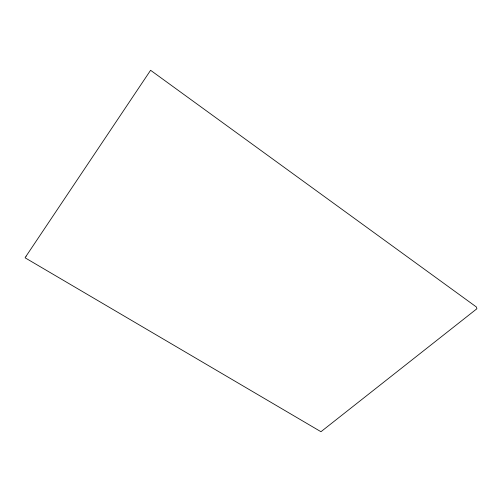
<?xml version="1.0" encoding="UTF-8"?>
<svg xmlns="http://www.w3.org/2000/svg" width="502" height="502" viewBox="0 0 502 502"><rect width="100%" height="100%" fill="white"/><g stroke="black" fill="none" stroke-linecap="round" stroke-linejoin="round"><path stroke-width="0.75" d="M26.085 256.196L25.1 257.815L320.96 431.714L476.9 308.743L476.323 306.935L150.594 70.286L26.085 256.196"/></g></svg>
